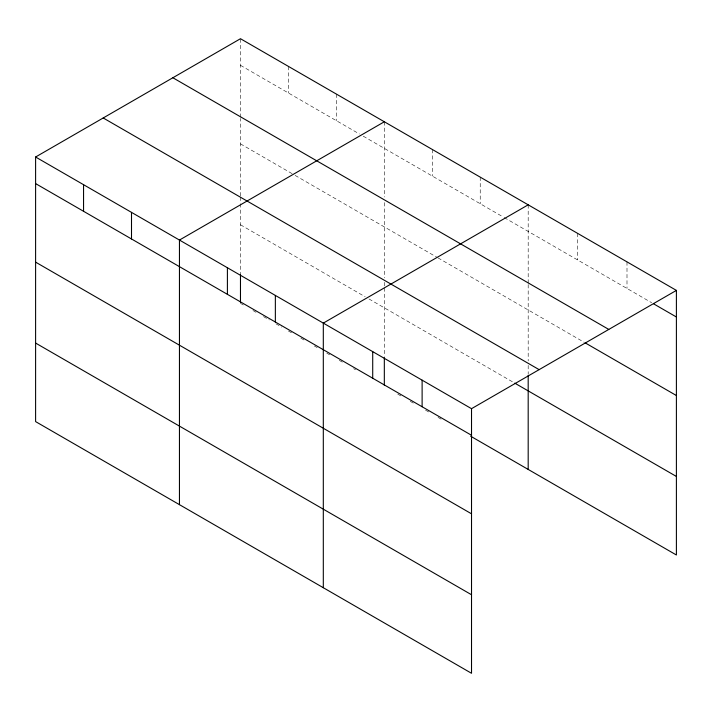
<?xml version="1.0" encoding="UTF-8"?>
<svg xmlns="http://www.w3.org/2000/svg" width="712" height="712" viewBox="0 0 712 712"><rect width="100%" height="100%" fill="white"/><g stroke="black" fill="none" stroke-linecap="round" stroke-linejoin="round"><path stroke-width="0.53" stroke-dasharray="3.56 2.67" d="M240.478 195.96L240.478 118.415M240.478 117.302L240.478 38.715M240.478 65.317L359.4 133.972M363.236 136.188L503.251 217.026M504.212 217.578L651.694 302.725M240.478 143.86L294.181 174.858M295.142 175.419L437.079 257.361M438.04 257.913L584.24 342.321M240.478 224.778L365.149 296.762M368.985 298.969L513.806 382.575M240.478 303.321L243.353 304.985M252.947 310.521L256.783 312.737M263.493 316.609L269.252 319.928M275.962 323.809L281.721 327.128M288.431 331.009L292.267 333.216M300.9 338.2L304.736 340.416M314.321 345.952L317.205 347.616M326.79 353.152L329.665 354.816M339.259 360.352L343.095 362.568M353.642 368.656L355.564 369.759M397.759 394.128L401.595 396.344M410.228 401.319L414.064 403.535M425.571 410.183L429.407 412.399M438.04 417.383L441.876 419.591M626.996 261.874L626.996 288.467M577.592 233.349L577.592 259.942M528.188 204.825L528.188 283.412M528.188 284.515L528.188 360.957M528.188 365.389L528.188 374.254M480.235 177.137L480.235 203.739M432.282 149.458L432.282 176.051M384.329 121.77L384.329 197.037M384.329 202.573L384.329 277.903M384.329 282.335L384.329 286.767M384.329 287.879L384.329 356.507M336.384 94.082L336.384 120.684M288.431 66.403L288.431 92.996M240.478 197.064L240.478 202.609M240.478 203.712L240.478 274.556"/><path stroke-width="1.07" d="M35.6 157.005L471.522 408.679L471.522 673.285L35.6 421.602L35.6 157.005L240.478 38.715L676.4 290.398L676.4 554.995L470.65 436.207M384.329 121.77L179.451 240.06L179.451 504.657M528.188 204.825L323.31 323.106L323.31 587.712M471.522 408.679L676.4 290.398M653.598 303.828L676.4 316.991M172.865 77.75L608.787 329.425M585.193 342.873L676.4 395.534M103.213 117.97L539.135 369.644M514.758 383.136L676.4 476.453M35.6 183.598L471.522 435.272M35.6 262.141L471.522 513.815M35.6 343.059L471.522 594.743M528.188 375.366L528.188 469.431M422.118 380.155L422.118 406.748M384.329 357.611L384.329 385.263M372.714 351.63L372.714 378.232M275.357 295.427L275.357 322.02M240.478 274.556L240.478 302.217M227.404 267.739L227.404 294.341M131.506 212.372L131.506 238.965M83.553 184.684L83.553 211.286"/></g></svg>
